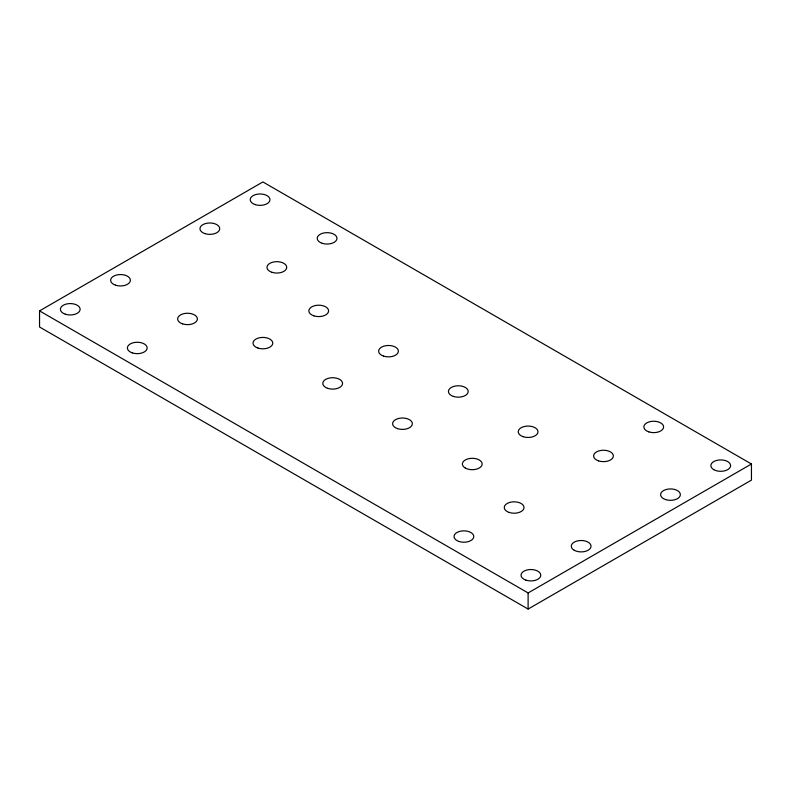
<?xml version="1.0" encoding="UTF-8"?>
<svg xmlns="http://www.w3.org/2000/svg" width="791" height="791" viewBox="0 0 791 791"><rect width="100%" height="100%" fill="white"/><g stroke="black" fill="none" stroke-linecap="round" stroke-linejoin="round"><path stroke-width="1.19" d="M39.55 310.883L262.889 181.94L751.45 464.001L751.45 480.117L528.111 609.06L39.55 326.999L39.55 310.883L528.111 592.943L751.45 464.001M528.111 592.943L528.111 609.06M509.216 512.459A9.868 5.695 0 0 0 524.018 507.525A9.868 5.695 0 0 0 509.216 502.582A9.868 5.695 0 0 0 509.216 512.459M574.177 550.229A9.868 5.695 0 0 0 590.689 547.679A9.868 5.695 0 0 0 578.597 540.698A9.868 5.695 0 0 0 574.177 550.229M132.324 352.885A9.868 5.695 0 0 0 147.136 347.951A9.868 5.695 0 0 0 132.324 343.017A9.868 5.695 0 0 0 132.324 352.885M665.557 499.566A9.868 5.695 0 0 0 680.359 494.622A9.868 5.695 0 0 0 665.557 489.688A9.868 5.695 0 0 0 665.557 499.566M713.759 469.646A9.868 5.695 0 0 0 730.271 467.085A9.868 5.695 0 0 0 718.188 460.105A9.868 5.695 0 0 0 713.759 469.646M525.966 580.149A9.868 5.695 0 0 0 540.767 575.215A9.868 5.695 0 0 0 525.966 570.281A9.868 5.695 0 0 0 525.966 580.149M458.968 541.469A9.868 5.695 0 0 0 473.769 536.535A9.868 5.695 0 0 0 458.968 531.601A9.868 5.695 0 0 0 458.968 541.469M598.55 460.876A9.868 5.695 0 0 0 613.361 455.942A9.868 5.695 0 0 0 598.55 451.008A9.868 5.695 0 0 0 598.55 460.876M648.808 431.866A9.868 5.695 0 0 0 663.609 426.932A9.868 5.695 0 0 0 648.808 421.999A9.868 5.695 0 0 0 648.808 431.866M322.164 243.282A9.868 5.695 0 0 0 336.976 238.348A9.868 5.695 0 0 0 322.164 233.414A9.868 5.695 0 0 0 322.164 243.282M271.916 272.292A9.868 5.695 0 0 0 286.718 267.358A9.868 5.695 0 0 0 271.916 262.424A9.868 5.695 0 0 0 271.916 272.292M182.583 323.875A9.868 5.695 0 0 0 197.384 318.941A9.868 5.695 0 0 0 182.583 314.007A9.868 5.695 0 0 0 182.583 323.875M255.167 204.602A9.868 5.695 0 0 0 269.968 199.668A9.868 5.695 0 0 0 255.167 194.734A9.868 5.695 0 0 0 255.167 204.602M204.909 233.612A9.868 5.695 0 0 0 219.72 228.678A9.868 5.695 0 0 0 204.909 223.744A9.868 5.695 0 0 0 204.909 233.612M115.575 285.195A9.868 5.695 0 0 0 130.386 280.251A9.868 5.695 0 0 0 115.575 275.317A9.868 5.695 0 0 0 115.575 285.195M65.327 314.205A9.868 5.695 0 0 0 80.128 309.271A9.868 5.695 0 0 0 65.327 304.337A9.868 5.695 0 0 0 65.327 314.205M313.79 315.817A9.868 5.695 0 0 0 328.601 310.883A9.868 5.695 0 0 0 313.79 305.949A9.868 5.695 0 0 0 313.79 315.817M383.586 356.108A9.868 5.695 0 0 0 398.387 351.174A9.868 5.695 0 0 0 383.586 346.24A9.868 5.695 0 0 0 383.586 356.108M453.381 396.41A9.868 5.695 0 0 0 468.183 391.466A9.868 5.695 0 0 0 453.381 386.532A9.868 5.695 0 0 0 453.381 396.41M523.177 436.701A9.868 5.695 0 0 0 537.979 431.767A9.868 5.695 0 0 0 523.177 426.833A9.868 5.695 0 0 0 523.177 436.701M465.296 468.035A9.868 5.695 0 0 0 481.808 465.474A9.868 5.695 0 0 0 469.716 458.493A9.868 5.695 0 0 0 465.296 468.035M397.547 428.643A9.868 5.695 0 0 0 412.348 423.709A9.868 5.695 0 0 0 397.547 418.775A9.868 5.695 0 0 0 397.547 428.643M327.751 388.351A9.868 5.695 0 0 0 342.552 383.408A9.868 5.695 0 0 0 327.751 378.474A9.868 5.695 0 0 0 327.751 388.351M257.955 348.05A9.868 5.695 0 0 0 272.766 343.116A9.868 5.695 0 0 0 257.955 338.182A9.868 5.695 0 0 0 257.955 348.05"/></g></svg>
